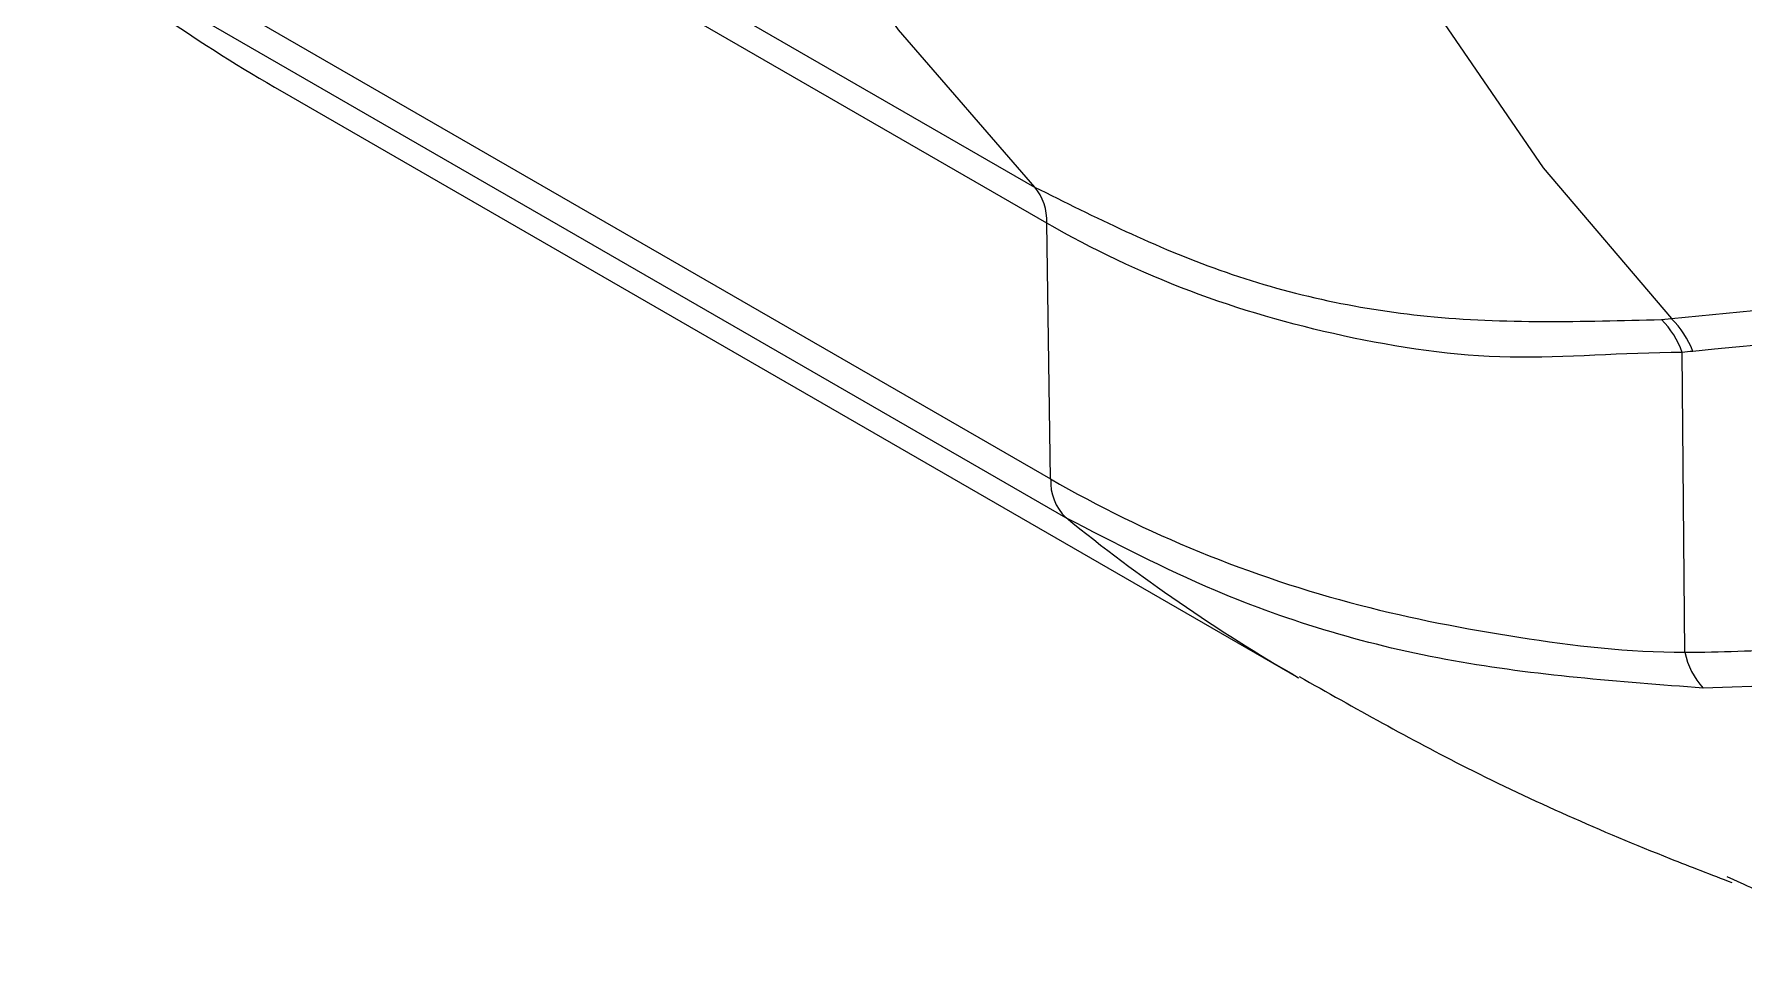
# Model space of a CAD drawing. Extents: x 8 to 113, y 0 to 87.
# Drawn here: x 16.674 to 17.808, y 64.88 to 65.488 of the extents above; entities that cross this region are included whole.
import ezdxf

# ---------------------------------------------------------------- set-up
doc = ezdxf.new("R2010")
doc.units = 0
doc.header["$MEASUREMENT"] = 0
doc.layers.add('OBJECT', color=7, linetype='CONTINUOUS')

msp = doc.modelspace()

# ---------------------------------------------------------------- linework, layer by layer
at = {"layer": 'OBJECT'}
for p, q in [((17.3456, 65.363), (16.747, 65.7086)), ((16.9335, 65.6201), (17.3374, 65.3869)), ((16.6744, 65.5822), (17.3482, 65.1932)), ((17.3583, 65.1675), (16.6845, 65.5565)), ((16.8388, 65.4502), (17.5126, 65.0612)), ((17.7597, 65.2996), (18.5876, 65.3822)), ((17.3482, 65.1932), (17.3456, 65.363)), ((17.7531, 65.299), (17.7597, 65.2996)), ((17.7686, 65.0783), (17.7669, 65.2771)), ((17.8547, 65.0568), (17.7808, 65.0545)), ((17.7965, 64.9294), (17.8077, 64.9244))]:
    msp.add_line(p, q, dxfattribs=at)
at = {"layer": 'OBJECT', "flags": 128}
for points in [[(16.8916, 66.7132), (16.8982, 66.5292), (16.9158, 66.3525), (16.9445, 66.1841), (16.9841, 66.0246), (17.0345, 65.8749), (17.0953, 65.7357), (17.1662, 65.6075), (17.2471, 65.4911), (17.3374, 65.3869)], [(17.3399, 66.5638), (17.3461, 66.3889), (17.3628, 66.221), (17.3898, 66.0608), (17.4271, 65.909), (17.4745, 65.7664), (17.5317, 65.6336), (17.5985, 65.5111), (17.6746, 65.3996), (17.7597, 65.2996)]]:
    msp.add_lwpolyline(points, dxfattribs=at)
at = {"layer": 'OBJECT'}
for centre, radius, start, end in [((17.4285, 66.4712), 1.1791, 230.8731, 239.9873), ((17.3111, 65.3645), 0.0346, 357.5778, 40.3881), ((17.7126, 65.258), 0.0576, 19.4047, 45.3773), ((17.7194, 65.2577), 0.0581, 20.2237, 46.1802), ((17.381, 65.1913), 0.0328, 176.702, 226.3597), ((18.1024, 66.0822), 1.179, 230.873, 239.9834), ((17.8171, 65.0882), 0.0495, 191.621, 222.8545)]:
    msp.add_arc(centre, radius, start, end, dxfattribs=at)
for points, knots in [([(17.3374, 65.3869), (17.3776, 65.3669), (17.4592, 65.3262), (17.6, 65.2949), (17.7008, 65.2976), (17.7531, 65.299)], [0, 0, 0, 0, 0.3191048, 0.6474945, 1, 1, 1, 1]), ([(17.7669, 65.2771), (17.7669, 65.2771), (17.727, 65.2771), (17.653, 65.2693), (17.5424, 65.2856), (17.4395, 65.3153), (17.3759, 65.3455), (17.3456, 65.363), (17.3456, 65.363)], [0, 0, 0, 0, 0.000004, 0.254675, 0.509348, 0.754672, 0.999996, 1, 1, 1, 1]), ([(18.6213, 65.3631), (18.4909, 65.3498), (18.2085, 65.3211), (17.9261, 65.2929), (17.774, 65.2778)], [0, 0, 0, 0, 0.461524, 1, 1, 1, 1]), ([(17.774, 65.2778), (17.7716, 65.2777), (17.7692, 65.2776), (17.7669, 65.2771), (17.7669, 65.2771)], [0, 0, 0, 0, 0.99969, 1, 1, 1, 1]), ([(17.3482, 65.1932), (17.3482, 65.1932), (17.3797, 65.175), (17.4456, 65.1428), (17.5499, 65.1079), (17.6577, 65.0871), (17.7314, 65.0782), (17.7686, 65.0783), (17.7686, 65.0783)], [0, 0, 0, 0, 0.000005, 0.258899, 0.517796, 0.758901, 0.999996, 1, 1, 1, 1]), ([(17.7808, 65.0545), (17.7249, 65.0587), (17.6114, 65.0672), (17.4706, 65.109), (17.3909, 65.1506), (17.3583, 65.1675)], [0, 0, 0, 0, 0.365392, 0.741453, 1, 1, 1, 1]), ([(17.7686, 65.0783), (17.7686, 65.0783), (17.7922, 65.0783), (17.8154, 65.0793), (17.8385, 65.0804)], [0, 0, 0, 0, 0.000029, 1, 1, 1, 1]), ([(17.513, 65.0621), (17.5497, 65.0414), (17.6293, 64.9965), (17.7265, 64.9537), (17.7861, 64.9307), (17.7998, 64.9255)], [0, 0, 0, 0, 0.397831, 0.861449, 1, 1, 1, 1]), ([(17.8077, 64.9244), (17.8135, 64.9217), (17.8672, 64.897), (17.9626, 64.8811), (18.0511, 64.88), (18.0874, 64.8795)], [0, 0, 0, 0, 0.066661, 0.617347, 1, 1, 1, 1])]:
    msp.add_open_spline(points, degree=3, knots=knots, dxfattribs=at)

doc.saveas('drawing.dxf')
